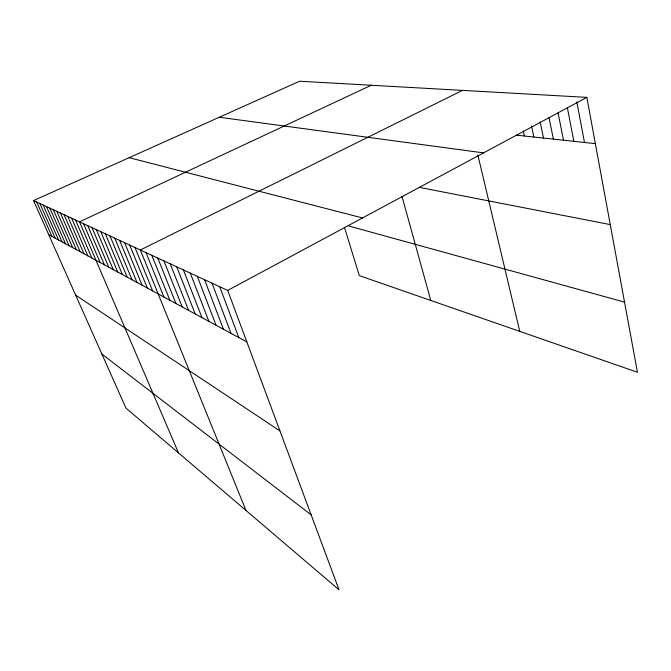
<?xml version="1.0" encoding="UTF-8"?>
<svg xmlns="http://www.w3.org/2000/svg" width="671" height="671" viewBox="0 0 671 671"><rect width="100%" height="100%" fill="white"/><g stroke="black" fill="none" stroke-linecap="round" stroke-linejoin="round"><path stroke-width="1.01" d="M586.84 97.37L299.61 81.225L33.55 200.57L227.687 290.417L586.84 97.37L637.45 372.262L359.312 275.63L344.483 227.352M462.504 90.384L140.34 249.989L245.989 510.455M371.264 85.259L79.513 221.841L178.503 452.908M516.209 135.131L595.362 143.644M219.274 117.257L483.565 152.887M419.207 187.343L610.266 224.609M129.159 157.685L362.516 217.949M348.618 225.934L624.542 302.135M48.74 234.691L246.836 341.908M75.672 295.173L279.933 430.916M101.875 354.036L311.159 514.875M33.55 200.57L125.947 408.094L339.006 589.775L227.687 290.417M39.874 203.498L55.257 238.213M36.687 202.013L51.969 236.435M43.129 204.999L58.603 240.025M49.83 208.102L65.498 243.758M46.45 206.534L62.017 241.879M53.286 209.704L69.046 245.678M60.398 212.992L76.351 249.637M56.809 211.331L72.661 247.641M64.064 214.686L80.117 251.675M71.629 218.192L87.876 255.877M67.805 216.423L83.959 253.755M75.529 219.996L91.885 258.041M87.742 225.649L104.408 264.819M83.581 223.728L100.138 262.512M91.994 227.62L108.761 267.175M96.347 229.633L113.214 269.583M100.793 231.688L117.761 272.049M105.339 233.793L122.416 274.565M114.749 238.146L132.036 279.773M109.994 235.949L127.171 277.14M119.623 240.403L137.018 282.474M124.613 242.717L142.118 285.234M129.729 245.083L147.335 288.052M134.972 247.507L152.678 290.946M146.01 252.615L163.934 297.043M151.831 255.315L169.864 300.247M157.811 258.075L175.945 303.544M163.942 260.918L182.193 306.924M170.249 263.837L188.61 310.396M176.733 266.84L195.194 313.961M183.401 269.927L201.963 317.626M190.254 273.097L208.916 321.392M197.308 276.36L216.07 325.259M204.563 279.723L223.435 329.243M212.044 283.179L231 333.344M219.744 286.743L238.801 337.563M401.937 196.15L430.79 300.465M477.869 155.051L519.757 331.373M523.313 130.937L524.412 136.02M531.516 125.997L533.848 137.035M540.147 121.828L543.502 138.067M549.021 117.576L553.382 139.132M558.079 112.82L563.506 140.222M567.314 107.452L573.864 141.338M576.808 101.833L584.483 142.478"/></g></svg>
